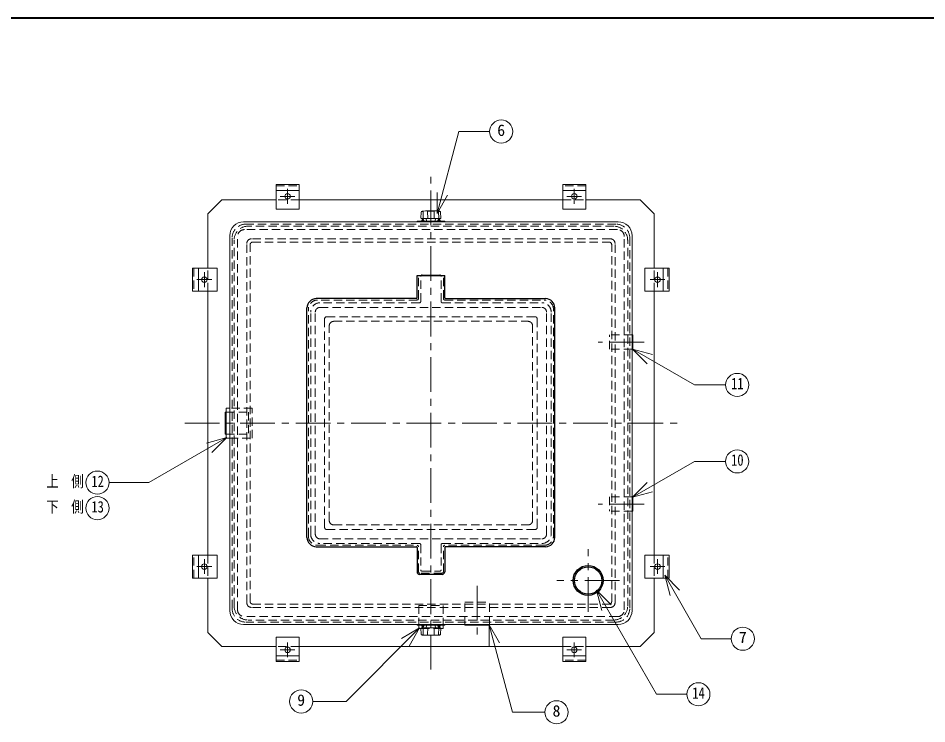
# Model space of a CAD drawing. Units: millimetres at full size, sheet at 1:15; details may follow other scales. Extents: x -3127 to 2948, y -2102 to 2112.
# Drawn here: x -982 to 983, y 588 to 2112 of the extents above; entities that cross this region are included whole.
import ezdxf
from ezdxf.enums import TextEntityAlignment as Align

# ---------------------------------------------------------------- set-up
doc = ezdxf.new("R2010")
doc.units = ezdxf.units.MM
doc.header["$LTSCALE"] = 15
doc.linetypes.add('CHAIN1', pattern=[8, 5, -1, 1, -1])
doc.linetypes.add('DASHED1', pattern=[1.8, 1.2, -0.6])
doc.layers.add('0-0_ﾚｲﾔ1', color=7, linetype='Continuous', lineweight=18)
doc.styles.add('ＭＳ ゴシック', font='')
doc.styles.get('ＭＳ ゴシック').set_extended_font_data('MS Gothic')

msp = doc.modelspace()

# ---------------------------------------------------------------- linework, layer by layer
at = {"layer": '0-0_ﾚｲﾔ1', "color": 1, "lineweight": 40}
msp.add_line((2948.42, 2112.5), (-3126.58, 2112.5), dxfattribs=at)
at = {"layer": '0-0_ﾚｲﾔ1'}
for p, q in [((-75.81, 1690.78), (-28.42, 1867.61)), ((37.86, 1867.61), (-28.42, 1867.61)), ((-75.81, 1690.78), (-75.81, 1735.78)), ((-75.81, 1690.78), (-53.31, 1729.75)), ((-110.54, 1680.52), (-110.12, 1693.67)), ((-100.84, 1695.99), (-108.22, 1695.6)), ((-106.01, 1680), (-105.53, 1694.55)), ((-77.84, 1696), (-100.32, 1696)), ((-95.93, 1680), (-96.42, 1694.55)), ((-82.22, 1680), (-81.74, 1694.55)), ((-77.32, 1695.99), (-69.93, 1695.6)), ((-72.14, 1680), (-72.63, 1694.55)), ((-67.62, 1680.52), (-68.04, 1693.67)), ((315.92, 1672.5), (-494.08, 1672.5)), ((-119.08, 1674), (-59.08, 1674)), ((-119.08, 1672.5), (-119.08, 1674)), ((-68.12, 1680), (-110.04, 1680)), ((-109.08, 1676), (-109.08, 1674)), ((-104.08, 1676), (-109.08, 1676)), ((-108.08, 1677.52), (-105.08, 1677.52)), ((-108.08, 1676), (-108.08, 1677.52)), ((-106.58, 1676), (-106.58, 1674)), ((-105.08, 1676), (-105.08, 1677.52)), ((-104.08, 1676), (-104.08, 1674)), ((-98.62, 1674.46), (-99.08, 1680)), ((-79.54, 1674.46), (-79.08, 1680)), ((-74.08, 1676), (-74.08, 1674)), ((-74.08, 1676), (-69.08, 1676)), ((-73.08, 1676), (-73.08, 1677.52)), ((-70.08, 1677.52), (-73.08, 1677.52)), ((-71.58, 1676), (-71.58, 1674)), ((-70.08, 1676), (-70.08, 1677.52)), ((-69.08, 1676), (-69.08, 1674)), ((-59.08, 1672.5), (-59.08, 1674)), ((-524.08, 1642.5), (-524.08, 832.5)), ((345.92, 1642.5), (345.92, 832.5)), ((346.98, 1397.4), (390.44, 1385.75)), ((346.98, 1397.4), (480.87, 1320.09)), ((346.98, 1397.4), (378.8, 1365.58)), ((548.25, 1320.09), (480.87, 1320.09)), ((-531.63, 1270), (-531.63, 1205)), ((-524.08, 1270), (-531.63, 1270)), ((-530.77, 1206.08), (-699.14, 1108.87)), ((-530.77, 1206.08), (-574.24, 1194.43)), ((-530.77, 1206.08), (-562.59, 1174.26)), ((-531.63, 1205), (-524.08, 1205)), ((346.98, 1077.61), (480.87, 1154.92)), ((548.25, 1154.92), (480.87, 1154.92)), ((-785.23, 1108.87), (-699.14, 1108.87)), ((346.98, 1077.61), (378.8, 1109.43)), ((346.98, 1077.61), (390.44, 1089.26)), ((416.42, 908.62), (428.06, 865.15)), ((416.42, 908.62), (448.24, 876.8)), ((416.42, 908.62), (495.55, 771.56)), ((269.08, 876.42), (300.9, 844.6)), ((269.08, 876.42), (280.73, 832.95)), ((269.08, 876.42), (398.95, 651.49)), ((315.92, 802.5), (-494.08, 802.5)), ((-113.84, 794.85), (-272.61, 636.09)), ((-113.84, 794.85), (-152.82, 772.35)), ((-113.84, 794.85), (-136.34, 755.88)), ((-119.08, 802.5), (-119.08, 801)), ((-59.08, 801), (-119.08, 801)), ((-110.54, 794.49), (-110.12, 781.34)), ((-110.04, 795), (-68.12, 795)), ((-109.08, 799), (-109.08, 801)), ((-104.08, 799), (-109.08, 799)), ((-108.08, 799), (-108.08, 797.49)), ((-108.08, 797.49), (-105.08, 797.49)), ((-106.58, 799), (-106.58, 801)), ((-106.01, 795), (-105.53, 780.46)), ((-105.08, 799), (-105.08, 797.49)), ((-104.08, 799), (-104.08, 801)), ((-98.62, 800.55), (-99.08, 795)), ((-95.93, 795), (-96.42, 780.46)), ((-82.22, 795), (-81.74, 780.46)), ((-79.54, 800.55), (-79.08, 795)), ((-74.08, 799), (-74.08, 801)), ((-74.08, 799), (-69.08, 799)), ((-73.08, 799), (-73.08, 797.49)), ((-70.08, 797.49), (-73.08, 797.49)), ((-72.14, 795), (-72.63, 780.46)), ((-71.58, 799), (-71.58, 801)), ((-70.08, 799), (-70.08, 797.49)), ((-69.08, 799), (-69.08, 801)), ((-67.62, 794.49), (-68.04, 781.34)), ((-59.08, 802.5), (-59.08, 801)), ((36.89, 801.38), (87.43, 612.77)), ((36.89, 801.38), (59.39, 762.41)), ((36.89, 801.38), (36.89, 756.38)), ((-100.84, 779.02), (-108.22, 779.41)), ((-100.32, 779), (-77.84, 779)), ((-77.32, 779.02), (-69.93, 779.41)), ((560.41, 771.56), (495.55, 771.56)), ((464.3, 651.49), (398.95, 651.49)), ((-272.61, 636.09), (-344.66, 636.09)), ((157.54, 612.77), (87.43, 612.77))]:
    msp.add_line(p, q, dxfattribs=at)
at = {"layer": '0-0_ﾚｲﾔ1', "color": 4, "linetype": 'CHAIN1', "lineweight": 9}
for p, q in [((-89.08, 705), (-89.08, 1770)), ((-399.08, 1711.5), (-399.08, 1743.5)), ((220.92, 1711.5), (220.92, 1743.5)), ((-415.08, 1727.5), (-383.08, 1727.5)), ((236.92, 1727.5), (204.92, 1727.5)), ((-579.08, 1563.5), (-579.08, 1531.5)), ((400.92, 1563.5), (400.92, 1531.5)), ((-563.08, 1547.5), (-595.08, 1547.5)), ((384.92, 1547.5), (416.92, 1547.5)), ((372.25, 1412.5), (272.25, 1412.5)), ((-621.58, 1237.5), (443.42, 1237.5)), ((372.25, 1062.5), (272.25, 1062.5)), ((250.92, 830), (250.92, 965)), ((-579.08, 911.5), (-579.08, 943.5)), ((400.92, 911.5), (400.92, 943.5)), ((-563.08, 927.5), (-595.08, 927.5)), ((384.92, 927.5), (416.92, 927.5)), ((10.92, 885.95), (10.92, 765.95)), ((318.42, 897.5), (183.42, 897.5)), ((-415.08, 747.5), (-383.08, 747.5)), ((-399.08, 763.5), (-399.08, 731.5)), ((236.92, 747.5), (204.92, 747.5)), ((220.92, 763.5), (220.92, 731.5))]:
    msp.add_line(p, q, dxfattribs=at)
at = {"layer": '0-0_ﾚｲﾔ1', "color": 4, "lineweight": 9}
for p, q in [((-424.08, 1752.8), (-374.08, 1752.8)), ((-424.08, 1740), (-424.08, 1752.8)), ((-374.08, 1740), (-374.08, 1752.8)), ((195.92, 1740), (195.92, 1752.8)), ((245.92, 1752.8), (195.92, 1752.8)), ((245.92, 1740), (245.92, 1752.8)), ((-571.58, 1690), (-541.58, 1720)), ((-541.58, 1720), (-424.08, 1720)), ((-374.08, 1720), (195.92, 1720)), ((245.92, 1720), (363.42, 1720)), ((363.42, 1720), (393.42, 1690)), ((-571.58, 1572.5), (-571.58, 1690)), ((393.42, 1572.5), (393.42, 1690)), ((-604.37, 1572.5), (-604.37, 1522.5)), ((-591.58, 1572.5), (-604.37, 1572.5)), ((413.42, 1572.5), (426.21, 1572.5)), ((426.21, 1572.5), (426.21, 1522.5)), ((-591.58, 1522.5), (-604.37, 1522.5)), ((-571.58, 952.5), (-571.58, 1522.5)), ((393.42, 952.5), (393.42, 1522.5)), ((413.42, 1522.5), (426.21, 1522.5)), ((-533.83, 1214), (-533.83, 1261)), ((-531.63, 1261), (-533.83, 1261)), ((-531.63, 1214), (-533.83, 1214)), ((-591.58, 952.5), (-604.37, 952.5)), ((-604.37, 902.5), (-604.37, 952.5)), ((413.42, 952.5), (426.21, 952.5)), ((426.21, 902.5), (426.21, 952.5)), ((-591.58, 902.5), (-604.37, 902.5)), ((-571.58, 785), (-571.58, 902.5)), ((393.42, 785), (393.42, 902.5)), ((413.42, 902.5), (426.21, 902.5)), ((-67.65, 793.51), (-62.58, 793.51)), ((-62.58, 801), (-62.58, 793.51)), ((-541.58, 755), (-571.58, 785)), ((393.42, 785), (363.42, 755)), ((-424.08, 755), (-541.58, 755)), ((195.92, 755), (-374.08, 755)), ((363.42, 755), (245.92, 755)), ((-424.08, 735), (-424.08, 722.21)), ((-374.08, 735), (-374.08, 722.21)), ((195.92, 735), (195.92, 722.21)), ((245.92, 735), (245.92, 722.21)), ((-424.08, 722.21), (-374.08, 722.21)), ((245.92, 722.21), (195.92, 722.21))]:
    msp.add_line(p, q, dxfattribs=at)
at = {"layer": '0-0_ﾚｲﾔ1', "color": 4, "linetype": 'DASHED1', "lineweight": 9}
for p, q in [((-424.08, 1749.94), (-374.08, 1749.94)), ((245.92, 1749.94), (195.92, 1749.94)), ((-374.08, 1720), (-424.08, 1720)), ((195.92, 1720), (245.92, 1720)), ((314.11, 1655.69), (-492.27, 1655.69)), ((310.92, 1667.5), (-489.08, 1667.5)), ((306.41, 1662.99), (-484.57, 1662.99)), ((-519.08, 837.5), (-519.08, 1637.5)), ((-514.57, 842.02), (-514.57, 1632.99)), ((-507.27, 834.32), (-507.27, 1640.69)), ((299.11, 1635.69), (-477.27, 1635.69)), ((329.11, 834.32), (329.11, 1640.69)), ((336.41, 842.02), (336.41, 1632.99)), ((340.92, 837.5), (340.92, 1637.5)), ((-487.27, 849.32), (-487.27, 1625.69)), ((-479.97, 851.61), (-479.97, 1623.4)), ((-474.97, 1628.4), (296.81, 1628.4)), ((301.81, 851.61), (301.81, 1623.4)), ((309.11, 849.32), (309.11, 1625.69)), ((-601.52, 1572.5), (-601.52, 1522.5)), ((-571.58, 1522.5), (-571.58, 1572.5)), ((393.42, 1522.5), (393.42, 1572.5)), ((423.36, 1572.5), (423.36, 1522.5)), ((297.25, 1397), (297.25, 1428)), ((345.92, 1428), (297.25, 1428)), ((345.92, 1397), (297.25, 1397)), ((-531.63, 1261), (-483.83, 1261)), ((-475.63, 1270), (-524.08, 1270)), ((-483.83, 1261), (-483.83, 1214)), ((-475.63, 1205), (-475.63, 1270)), ((-531.63, 1214), (-483.83, 1214)), ((-524.08, 1205), (-475.63, 1205)), ((297.25, 1078), (297.25, 1047)), ((345.92, 1078), (297.25, 1078)), ((345.92, 1047), (297.25, 1047)), ((-601.52, 902.5), (-601.52, 952.5)), ((-571.58, 952.5), (-571.58, 902.5)), ((393.42, 952.5), (393.42, 902.5)), ((423.36, 902.5), (423.36, 952.5)), ((-474.97, 846.61), (296.81, 846.61)), ((-15.58, 850.95), (37.42, 850.95)), ((-15.58, 802.5), (-15.58, 850.95)), ((37.42, 802.5), (37.42, 850.95)), ((299.11, 839.32), (-477.27, 839.32)), ((-115.58, 843.51), (-62.58, 843.51)), ((-115.58, 843.51), (-115.58, 801)), ((-62.58, 843.51), (-62.58, 801)), ((314.11, 819.32), (-492.27, 819.32)), ((310.92, 807.5), (-489.08, 807.5)), ((306.41, 812.02), (-484.57, 812.02)), ((-110.51, 793.51), (-67.65, 793.51)), ((-374.08, 755), (-424.08, 755)), ((195.92, 755), (245.92, 755)), ((-424.08, 725.07), (-374.08, 725.07)), ((245.92, 725.07), (195.92, 725.07))]:
    msp.add_line(p, q, dxfattribs=at)
at = {"layer": '0-0_ﾚｲﾔ1', "color": 5, "lineweight": 25}
for p, q in [((-119.08, 1556.5), (-59.08, 1556.5)), ((-119.08, 1508), (-119.08, 1556.5)), ((-108.08, 1557.5), (-70.08, 1557.5)), ((-59.08, 1508), (-59.08, 1556.5)), ((-120.58, 1506.5), (-337.08, 1506.5)), ((-57.58, 1506.5), (158.92, 1506.5)), ((-357.08, 990.5), (-357.08, 1486.5)), ((178.92, 990.5), (178.92, 1486.5)), ((-337.08, 970.5), (-120.58, 970.5)), ((-119.08, 969), (-119.08, 916.5)), ((-59.08, 969), (-59.08, 916.5)), ((158.92, 970.5), (-57.58, 970.5)), ((-65.08, 910.5), (-113.08, 910.5))]:
    msp.add_line(p, q, dxfattribs=at)
at = {"layer": '0-0_ﾚｲﾔ1', "linetype": 'DASHED1'}
for p, q in [((-116.08, 1506.5), (-116.08, 1556.5)), ((-111.08, 1500.5), (-111.08, 1554.5)), ((-67.08, 1500.5), (-67.08, 1554.5)), ((-62.08, 1506.5), (-62.08, 1556.5)), ((-119.08, 1503.5), (-334.08, 1503.5)), ((-114.08, 1497.5), (-329.08, 1497.5)), ((-64.08, 1497.5), (150.92, 1497.5)), ((-59.08, 1503.5), (155.92, 1503.5)), ((-354.08, 993.5), (-354.08, 1483.5)), ((-349.08, 997.5), (-349.08, 1477.5)), ((-339.08, 997.5), (-339.08, 1477.5)), ((-329.08, 1487.5), (150.92, 1487.5)), ((160.92, 997.5), (160.92, 1477.5)), ((170.92, 997.5), (170.92, 1477.5)), ((175.92, 993.5), (175.92, 1483.5)), ((-319.08, 1012.5), (-319.08, 1462.5)), ((-314.08, 1467.5), (135.92, 1467.5)), ((-299.08, 1457.5), (120.92, 1457.5)), ((140.92, 1012.5), (140.92, 1462.5)), ((-309.08, 1027.5), (-309.08, 1447.5)), ((130.92, 1027.5), (130.92, 1447.5)), ((-314.08, 1007.5), (135.92, 1007.5)), ((-299.08, 1017.5), (120.92, 1017.5)), ((-329.08, 987.5), (150.92, 987.5)), ((-334.08, 973.5), (-119.08, 973.5)), ((-114.08, 977.5), (-329.08, 977.5)), ((-116.08, 916.5), (-116.08, 970.5)), ((-111.08, 974.5), (-111.08, 920.5)), ((-67.08, 974.5), (-67.08, 920.5)), ((-64.08, 977.5), (150.92, 977.5)), ((-62.08, 916.5), (-62.08, 970.5)), ((155.92, 973.5), (-59.08, 973.5)), ((-65.08, 913.5), (-113.08, 913.5)), ((-108.08, 917.5), (-70.08, 917.5))]:
    msp.add_line(p, q, dxfattribs=at)
at = {"layer": '0-0_ﾚｲﾔ1'}
for points in [[(-424.08, 1700), (-374.08, 1700), (-374.08, 1740)], [(-424.08, 1700), (-424.08, 1740), (-374.08, 1740)], [(245.92, 1700), (195.92, 1700), (195.92, 1740)], [(245.92, 1700), (245.92, 1740), (195.92, 1740)], [(-551.58, 1572.5), (-551.58, 1522.5), (-591.58, 1522.5)], [(-551.58, 1572.5), (-591.58, 1572.5), (-591.58, 1522.5)], [(373.42, 1572.5), (373.42, 1522.5), (413.42, 1522.5)], [(373.42, 1572.5), (413.42, 1572.5), (413.42, 1522.5)], [(345.92, 1397), (347.25, 1397), (347.25, 1428), (345.92, 1428)], [(345.92, 1078), (347.25, 1078), (347.25, 1047), (345.92, 1047)], [(-551.58, 902.5), (-551.58, 952.5), (-591.58, 952.5)], [(-551.58, 902.5), (-591.58, 902.5), (-591.58, 952.5)], [(373.42, 902.5), (373.42, 952.5), (413.42, 952.5)], [(373.42, 902.5), (413.42, 902.5), (413.42, 952.5)], [(37.42, 802.5), (37.42, 800.95), (-15.58, 800.95), (-15.58, 802.5)], [(-424.08, 775), (-374.08, 775), (-374.08, 735)], [(-424.08, 775), (-424.08, 735), (-374.08, 735)], [(245.92, 775), (195.92, 775), (195.92, 735)], [(245.92, 775), (245.92, 735), (195.92, 735)]]:
    msp.add_lwpolyline(points, dxfattribs=at)
at = {"layer": '0-0_ﾚｲﾔ1', "color": 4, "lineweight": 9}
msp.add_lwpolyline([(-115.58, 801), (-115.58, 793.51), (-110.51, 793.51)], dxfattribs=at)
at = {"layer": '0-0_ﾚｲﾔ1'}
for centre, radius in [((62.86, 1867.61), 25), ((-399.08, 1727.5), 6), ((220.92, 1727.5), 6), ((-579.08, 1547.5), 6), ((400.92, 1547.5), 6), ((573.25, 1320.09), 25), ((573.25, 1154.92), 25), ((-810.23, 1108.87), 25), ((-810.23, 1053.87), 25), ((-579.08, 927.5), 6), ((400.92, 927.5), 6), ((585.41, 771.56), 25), ((-399.08, 747.5), 6), ((220.92, 747.5), 6), ((489.3, 651.49), 25), ((-369.66, 636.09), 25), ((182.54, 612.77), 25)]:
    msp.add_circle(centre, radius, dxfattribs=at)
at = {"layer": '0-0_ﾚｲﾔ1', "color": 5, "lineweight": 25}
for radius in [32.5, 29.7]:
    msp.add_circle((250.92, 897.5), radius, dxfattribs=at)
at = {"layer": '0-0_ﾚｲﾔ1'}
for centre, radius, start, end in [((-108.12, 1693.6), 2, 93.01913, 178.15415), ((-108.58, 1692.94), 2.07, 93.02757, 128.73305), ((-108.5, 1685.05), 9.96, 72.62002, 91.09064), ((-100.32, 1686), 10, 90, 93.01913), ((-95.92, 1694.57), 0.5, 97.29873, 181.90915), ((-89.08, 1641.17), 54.34, 82.70127, 97.29873), ((-82.24, 1694.57), 0.5, 358.09085, 82.70127), ((-77.84, 1686), 10, 86.98087, 90), ((-69.65, 1685.05), 9.96, 88.90936, 107.37998), ((-70.04, 1693.6), 2, 1.84585, 86.98087), ((-69.57, 1692.94), 2.07, 51.26695, 86.97243), ((-494.08, 1642.5), 30, 90, 180), ((-110.04, 1680.5), 0.5, 178.15415, 270), ((-98.12, 1674.5), 0.5, 184.76364, 270), ((-80.04, 1674.5), 0.5, 270, 355.23636), ((-68.12, 1680.5), 0.5, 270, 1.84585), ((315.92, 1642.5), 30, 0, 90), ((-494.08, 832.5), 30, 180, 270), ((315.92, 832.5), 30, 270, 0), ((-110.04, 794.5), 0.5, 90, 181.84585), ((-98.12, 800.5), 0.5, 90, 175.23636), ((-80.04, 800.5), 0.5, 4.76364, 90), ((-68.12, 794.5), 0.5, 358.15415, 90), ((-108.12, 781.41), 2, 181.84585, 266.98087), ((-108.58, 782.07), 2.07, 231.26695, 266.97243), ((-108.5, 789.96), 9.96, 268.90936, 287.37998), ((-100.32, 789), 10, 266.98087, 270), ((-95.92, 780.44), 0.5, 178.09085, 262.70127), ((-89.08, 833.84), 54.34, 262.70127, 277.29873), ((-82.24, 780.44), 0.5, 277.29873, 1.90915), ((-77.84, 789), 10, 270, 273.01913), ((-69.65, 789.96), 9.96, 252.62002, 271.09064), ((-70.04, 781.41), 2, 273.01913, 358.15415), ((-69.57, 782.07), 2.07, 273.02757, 308.73305)]:
    msp.add_arc(centre, radius, start, end, dxfattribs=at)
at = {"layer": '0-0_ﾚｲﾔ1', "color": 4, "linetype": 'DASHED1', "lineweight": 9}
for centre, radius, start, end in [((-489.08, 1637.5), 30, 90, 180), ((-484.57, 1632.99), 30, 90, 180), ((-492.27, 1640.69), 15, 90, 180), ((306.41, 1632.99), 30, 0, 90), ((310.92, 1637.5), 30, 0, 90), ((314.11, 1640.69), 15, 0, 90), ((-477.27, 1625.69), 10, 90, 180), ((299.11, 1625.69), 10, 0, 90), ((-474.97, 1623.4), 5, 90, 180), ((296.81, 1623.4), 5, 0, 90), ((-477.27, 849.32), 10, 180, 270), ((-474.97, 851.61), 5, 180, 270), ((296.81, 851.61), 5, 270, 0), ((299.11, 849.32), 10, 270, 0), ((-489.08, 837.5), 30, 180, 270), ((-484.57, 842.02), 30, 180, 270), ((-492.27, 834.32), 15, 180, 270), ((306.41, 842.02), 30, 270, 0), ((310.92, 837.5), 30, 270, 0), ((314.11, 834.32), 15, 270, 0)]:
    msp.add_arc(centre, radius, start, end, dxfattribs=at)
at = {"layer": '0-0_ﾚｲﾔ1', "linetype": 'DASHED1'}
for centre, radius, start, end in [((-108.08, 1554.5), 3, 138.18969, 180), ((-70.08, 1554.5), 3, 0, 41.81031), ((-334.08, 1483.5), 20, 90, 180), ((-329.08, 1477.5), 20, 90, 180), ((-119.08, 1506.5), 3, 270, 0), ((-114.08, 1500.5), 3, 270, 0), ((-64.08, 1500.5), 3, 180, 270), ((-59.08, 1506.5), 3, 180, 270), ((150.92, 1477.5), 20, 0, 90), ((155.92, 1483.5), 20, 0, 90), ((-329.08, 1477.5), 10, 90, 180), ((150.92, 1477.5), 10, 0, 90), ((-314.08, 1462.5), 5, 90, 180), ((-299.08, 1447.5), 10, 90, 180), ((120.92, 1447.5), 10, 0, 90), ((135.92, 1462.5), 5, 0, 90), ((-299.08, 1027.5), 10, 180, 270), ((120.92, 1027.5), 10, 270, 0), ((-314.08, 1012.5), 5, 180, 270), ((135.92, 1012.5), 5, 270, 0), ((-334.08, 993.5), 20, 180, 270), ((-329.08, 997.5), 20, 180, 270), ((-329.08, 997.5), 10, 180, 270), ((150.92, 997.5), 10, 270, 0), ((150.92, 997.5), 20, 270, 0), ((155.92, 993.5), 20, 270, 0), ((-119.08, 970.5), 3, 0, 90), ((-114.08, 974.5), 3, 0, 90), ((-64.08, 974.5), 3, 90, 180), ((-59.08, 970.5), 3, 90, 180), ((-113.08, 916.5), 3, 180, 270), ((-108.08, 920.5), 3, 180, 270), ((-70.08, 920.5), 3, 270, 0), ((-65.08, 916.5), 3, 270, 0)]:
    msp.add_arc(centre, radius, start, end, dxfattribs=at)
at = {"layer": '0-0_ﾚｲﾔ1', "color": 5, "lineweight": 25}
for centre, radius, start, end in [((-108.08, 1554.5), 3, 90, 138.18969), ((-70.08, 1554.5), 3, 41.81031, 90), ((-337.08, 1486.5), 20, 90, 180), ((-120.58, 1508), 1.5, 270, 0), ((-57.58, 1508), 1.5, 180, 270), ((158.92, 1486.5), 20, 0, 90), ((-337.08, 990.5), 20, 180, 270), ((158.92, 990.5), 20, 270, 0), ((-120.58, 969), 1.5, 0, 90), ((-57.58, 969), 1.5, 90, 180), ((-113.08, 916.5), 6, 180, 270), ((-65.08, 916.5), 6, 270, 0)]:
    msp.add_arc(centre, radius, start, end, dxfattribs=at)

# ---------------------------------------------------------------- texts
at = {"layer": '0-0_ﾚｲﾔ1', "style": 'ＭＳ ゴシック'}
for s, p in [('6', (54.42, 1850.73)), ('7', (576.97, 754.68)), ('9', (-378.1, 619.22)), ('8', (174.1, 595.89))]:
    msp.add_text(s, height=24.74, dxfattribs=at).set_placement(p, align=Align.BOTTOM_LEFT)
at = {"layer": '0-0_ﾚｲﾔ1', "style": 'ＭＳ ゴシック', "width": 0.8}
for s, p in [('11', (560.13, 1303.22)), ('10', (560.13, 1138.04)), ('上\u3000側', (-920.86, 1092)), ('12', (-823.36, 1092)), ('下\u3000側', (-920.86, 1037)), ('13', (-823.36, 1037)), ('14', (476.17, 634.61))]:
    msp.add_text(s, height=24.74, dxfattribs=at).set_placement(p, align=Align.BOTTOM_LEFT)

doc.saveas('drawing.dxf')
